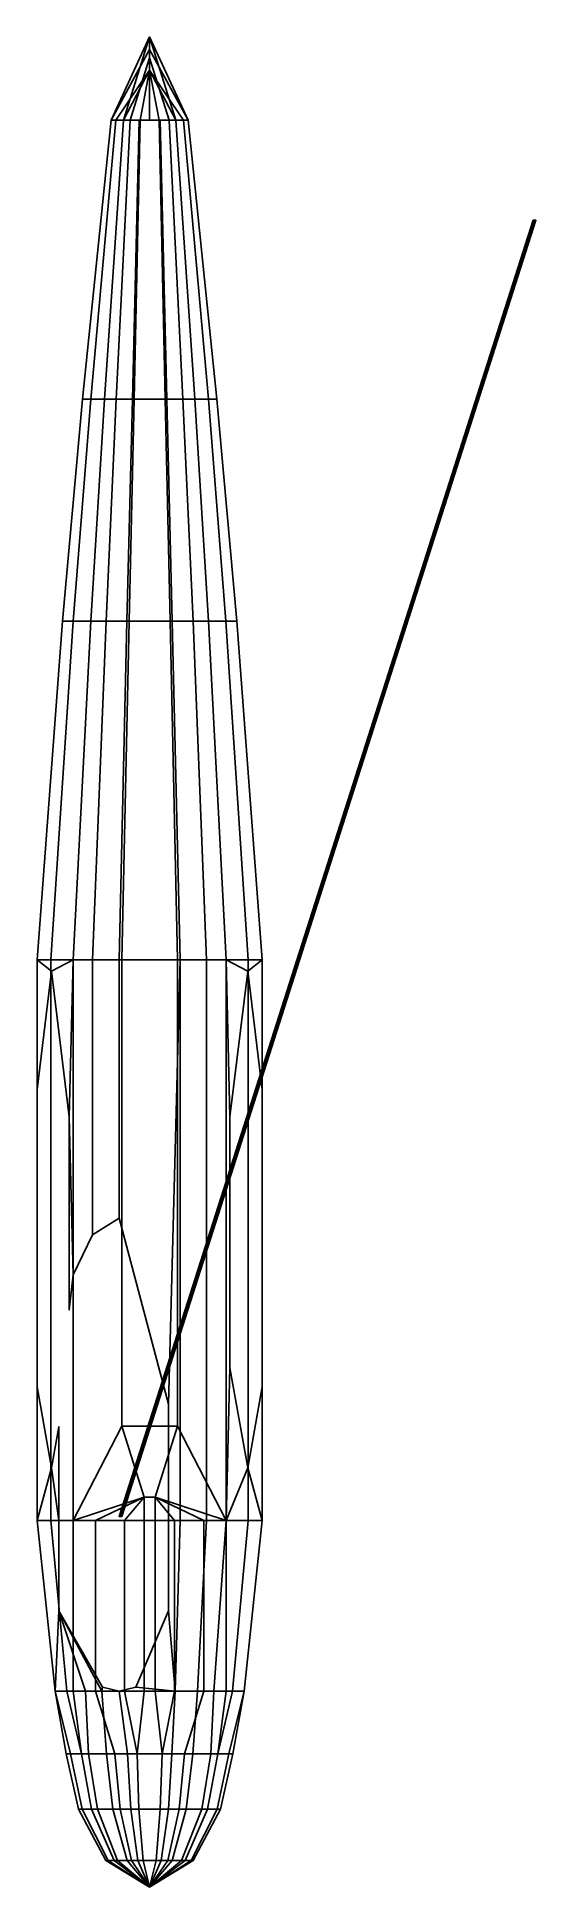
# Model space of a CAD drawing. Extents: x -0.8 to 2.8, y -6.7 to 6.6.
import ezdxf

# ---------------------------------------------------------------- set-up
doc = ezdxf.new("R2010")
doc.units = 0
doc.layers.get('0').update_dxf_attribs({"linetype": 'CONTINUOUS'})

msp = doc.modelspace()

# ---------------------------------------------------------------- linework, layer by layer
for points in [[(0, 6.62, 0.64), (-0.277, 6.02, 0.575), (-0.188, 6.02, 0.798), (0, 6.62, 0.74)], [(0, 6.53, 0.54), (-0.277, 6.02, 0.534), (-0.277, 6.02, 0.575), (0, 6.62, 0.64)], [(0, 6.62, 0.74), (-0.188, 6.02, 0.798), (-0.14, 6.02, 0.843), (0, 6.47, 0.83)], [(0.277, 6.02, 0.575), (0, 6.62, 0.64), (0, 6.62, 0.74), (0.188, 6.02, 0.798)], [(0.277, 6.02, 0.534), (0, 6.53, 0.54), (0, 6.62, 0.64), (0.277, 6.02, 0.575)], [(0.188, 6.02, 0.798), (0, 6.62, 0.74), (0, 6.47, 0.83), (0.14, 6.02, 0.843)], [(0, 6.38, 0.45), (-0.243, 6.02, 0.452), (-0.277, 6.02, 0.534), (0, 6.53, 0.54)], [(0, 6.47, 0.83), (-0.14, 6.02, 0.843), (-0.075, 6.02, 0.87), (0, 6.02, 0.87)], [(0.243, 6.02, 0.452), (0, 6.38, 0.45), (0, 6.53, 0.54), (0.277, 6.02, 0.534)], [(0.14, 6.02, 0.843), (0, 6.47, 0.83), (0, 6.02, 0.87), (0.075, 6.02, 0.87)], [(0, 6.38, 0.45), (-0.188, 6.02, 0.408), (-0.243, 6.02, 0.452), (0, 6.38, 0.45)], [(0, 6.38, 0.45), (-0.069, 6.02, 0.37), (-0.188, 6.02, 0.408), (0, 6.38, 0.45)], [(0, 6.38, 0.45), (0.069, 6.02, 0.37), (-0.069, 6.02, 0.37), (0, 6.38, 0.45)], [(0.188, 6.02, 0.408), (0, 6.38, 0.45), (0, 6.38, 0.45), (0.243, 6.02, 0.452)], [(0.069, 6.02, 0.37), (0, 6.38, 0.45), (0, 6.38, 0.45), (0.188, 6.02, 0.408)], [(-0.277, 6.02, 0.575), (-0.484, 4.01, 0.396), (-0.325, 4.01, 0.792), (-0.188, 6.02, 0.798)], [(-0.243, 6.02, 0.452), (-0.423, 4.01, 0.176), (-0.484, 4.01, 0.323), (-0.277, 6.02, 0.534)], [(-0.277, 6.02, 0.534), (-0.484, 4.01, 0.323), (-0.484, 4.01, 0.396), (-0.277, 6.02, 0.575)], [(-0.188, 6.02, 0.408), (-0.325, 4.01, 0.097), (-0.423, 4.01, 0.176), (-0.243, 6.02, 0.452)], [(-0.069, 6.02, 0.37), (-0.112, 4.01, 0.03), (-0.325, 4.01, 0.097), (-0.188, 6.02, 0.408)], [(-0.188, 6.02, 0.798), (-0.325, 4.01, 0.792), (-0.24, 4.01, 0.871), (-0.14, 6.02, 0.843)], [(-0.14, 6.02, 0.843), (-0.24, 4.01, 0.871), (-0.124, 4.01, 0.92), (-0.075, 6.02, 0.87)], [(0.124, 4.01, 0.92), (0.075, 6.02, 0.87), (-0.075, 6.02, 0.87), (-0.124, 4.01, 0.92)], [(-0.112, 4.01, 0.03), (-0.069, 6.02, 0.37), (0.069, 6.02, 0.37), (0.112, 4.01, 0.03)], [(0.112, 4.01, 0.03), (0.069, 6.02, 0.37), (0.188, 6.02, 0.408), (0.325, 4.01, 0.097)], [(0.24, 4.01, 0.871), (0.14, 6.02, 0.843), (0.075, 6.02, 0.87), (0.124, 4.01, 0.92)], [(0.325, 4.01, 0.792), (0.188, 6.02, 0.798), (0.14, 6.02, 0.843), (0.24, 4.01, 0.871)], [(0.484, 4.01, 0.396), (0.277, 6.02, 0.575), (0.188, 6.02, 0.798), (0.325, 4.01, 0.792)], [(0.325, 4.01, 0.097), (0.188, 6.02, 0.408), (0.243, 6.02, 0.452), (0.423, 4.01, 0.176)], [(0.423, 4.01, 0.176), (0.243, 6.02, 0.452), (0.277, 6.02, 0.534), (0.484, 4.01, 0.323)], [(0.484, 4.01, 0.323), (0.277, 6.02, 0.534), (0.277, 6.02, 0.575), (0.484, 4.01, 0.396)], [(-0.22, -4.04, 1.87), (-0.21, -4.04, 1.88), (2.77, 5.3, 1.29), (2.76, 5.3, 1.28)], [(-0.21, -4.04, 1.86), (-0.22, -4.04, 1.87), (2.76, 5.3, 1.28), (2.77, 5.3, 1.27)], [(-0.21, -4.04, 1.88), (-0.2, -4.04, 1.87), (2.78, 5.3, 1.28), (2.77, 5.3, 1.29)], [(-0.2, -4.04, 1.87), (-0.21, -4.04, 1.86), (2.77, 5.3, 1.27), (2.78, 5.3, 1.28)], [(-0.484, 4.01, 0.396), (-0.628, 2.41, 0.273), (-0.423, 2.41, 0.785), (-0.325, 4.01, 0.792)], [(-0.423, 4.01, 0.176), (-0.549, 2.41, -0.011), (-0.628, 2.41, 0.178), (-0.484, 4.01, 0.323)], [(-0.484, 4.01, 0.323), (-0.628, 2.41, 0.178), (-0.628, 2.41, 0.273), (-0.484, 4.01, 0.396)], [(-0.325, 4.01, 0.097), (-0.423, 2.41, -0.113), (-0.549, 2.41, -0.011), (-0.423, 4.01, 0.176)], [(-0.112, 4.01, 0.03), (-0.148, 2.41, -0.2), (-0.423, 2.41, -0.113), (-0.325, 4.01, 0.097)], [(-0.325, 4.01, 0.792), (-0.423, 2.41, 0.785), (-0.313, 2.41, 0.887), (-0.24, 4.01, 0.871)], [(-0.24, 4.01, 0.871), (-0.313, 2.41, 0.887), (-0.163, 2.41, 0.95), (-0.124, 4.01, 0.92)], [(-0.124, 4.01, 0.92), (-0.163, 2.41, 0.95), (0.163, 2.41, 0.95), (0.124, 4.01, 0.92)], [(0.112, 4.01, 0.03), (0.148, 2.41, -0.2), (-0.148, 2.41, -0.2), (-0.112, 4.01, 0.03)], [(0.148, 2.41, -0.2), (0.112, 4.01, 0.03), (0.325, 4.01, 0.097), (0.423, 2.41, -0.113)], [(0.313, 2.41, 0.887), (0.24, 4.01, 0.871), (0.124, 4.01, 0.92), (0.163, 2.41, 0.95)], [(0.423, 2.41, 0.785), (0.325, 4.01, 0.792), (0.24, 4.01, 0.871), (0.313, 2.41, 0.887)], [(0.628, 2.41, 0.273), (0.484, 4.01, 0.396), (0.325, 4.01, 0.792), (0.423, 2.41, 0.785)], [(0.423, 2.41, -0.113), (0.325, 4.01, 0.097), (0.423, 4.01, 0.176), (0.549, 2.41, -0.011)], [(0.549, 2.41, -0.011), (0.423, 4.01, 0.176), (0.484, 4.01, 0.323), (0.628, 2.41, 0.178)], [(0.628, 2.41, 0.178), (0.484, 4.01, 0.323), (0.484, 4.01, 0.396), (0.628, 2.41, 0.273)], [(-0.628, 2.41, 0.273), (-0.81, -0.03, 0.09), (-0.55, -0.03, 0.74), (-0.423, 2.41, 0.785)], [(-0.549, 2.41, -0.011), (-0.71, -0.03, -0.27), (-0.81, -0.03, -0.03), (-0.628, 2.41, 0.178)], [(-0.628, 2.41, 0.178), (-0.81, -0.03, -0.03), (-0.81, -0.03, 0.09), (-0.628, 2.41, 0.273)], [(-0.423, 2.41, -0.113), (-0.55, -0.03, -0.4), (-0.71, -0.03, -0.27), (-0.549, 2.41, -0.011)], [(-0.148, 2.41, -0.2), (-0.2, -0.03, -0.51), (-0.55, -0.03, -0.4), (-0.423, 2.41, -0.113)], [(-0.423, 2.41, 0.785), (-0.55, -0.03, 0.74), (-0.41, -0.03, 0.87), (-0.313, 2.41, 0.887)], [(-0.313, 2.41, 0.887), (-0.41, -0.03, 0.87), (-0.22, -0.03, 0.95), (-0.163, 2.41, 0.95)], [(0.22, -0.03, 0.95), (0.163, 2.41, 0.95), (-0.163, 2.41, 0.95), (-0.22, -0.03, 0.95)], [(-0.2, -0.03, -0.51), (-0.148, 2.41, -0.2), (0.148, 2.41, -0.2), (0.2, -0.03, -0.51)], [(0.2, -0.03, -0.51), (0.148, 2.41, -0.2), (0.423, 2.41, -0.113), (0.55, -0.03, -0.4)], [(0.41, -0.03, 0.87), (0.313, 2.41, 0.887), (0.163, 2.41, 0.95), (0.22, -0.03, 0.95)], [(0.55, -0.03, 0.74), (0.423, 2.41, 0.785), (0.313, 2.41, 0.887), (0.41, -0.03, 0.87)], [(0.81, -0.03, 0.09), (0.628, 2.41, 0.273), (0.423, 2.41, 0.785), (0.55, -0.03, 0.74)], [(0.55, -0.03, -0.4), (0.423, 2.41, -0.113), (0.549, 2.41, -0.011), (0.71, -0.03, -0.27)], [(0.71, -0.03, -0.27), (0.549, 2.41, -0.011), (0.628, 2.41, 0.178), (0.81, -0.03, -0.03)], [(0.81, -0.03, -0.03), (0.628, 2.41, 0.178), (0.628, 2.41, 0.273), (0.81, -0.03, 0.09)], [(-0.81, -0.03, 0.09), (-0.706, -0.11, 0.35), (-0.706, -0.11, 0.35), (-0.55, -0.03, 0.74)], [(-0.71, -0.03, -0.27), (-0.71, -4.07, -0.27), (-0.81, -4.07, -0.03), (-0.81, -0.03, -0.03)], [(-0.81, -0.03, -0.03), (-0.81, -4.07, -0.03), (-0.81, -2.97, 0.03), (-0.81, -1.16, 0.03)], [(-0.81, -0.03, -0.03), (-0.81, -1.16, 0.03), (-0.81, -0.963, 0.09), (-0.81, -0.03, 0.09)], [(-0.81, -0.03, 0.09), (-0.81, -0.963, 0.09), (-0.81, -0.963, 0.09), (-0.706, -0.11, 0.35)], [(-0.55, -0.03, -0.4), (-0.55, -4.07, -0.4), (-0.71, -4.07, -0.27), (-0.71, -0.03, -0.27)], [(-0.706, -0.11, 0.35), (-0.578, -1.16, 0.67), (-0.578, -1.16, 0.67), (-0.55, -0.03, 0.74)], [(-0.578, -1.16, 0.67), (-0.55, -2.3, 0.74), (-0.55, -0.03, 0.74), (-0.578, -1.16, 0.67)], [(-0.2, -0.03, -0.51), (-0.2, -3.39, -0.51), (-0.55, -4.07, -0.4), (-0.55, -0.03, -0.4)], [(-0.55, -0.03, 0.74), (-0.55, -2.3, 0.74), (-0.41, -2.01, 0.87), (-0.41, -0.03, 0.87)], [(-0.41, -0.03, 0.87), (-0.41, -2.01, 0.87), (-0.22, -1.89, 0.95), (-0.22, -0.03, 0.95)], [(0.135, -3.23, 0.95), (0.22, -0.03, 0.95), (-0.22, -0.03, 0.95), (-0.22, -1.89, 0.95)], [(-0.2, -3.39, -0.51), (-0.2, -0.03, -0.51), (0.2, -0.03, -0.51), (0.2, -3.39, -0.51)], [(0.22, -4.07, 0.95), (0.22, -0.03, 0.95), (0.135, -3.23, 0.95), (0.135, -4.07, 0.95)], [(0.2, -3.39, -0.51), (0.2, -0.03, -0.51), (0.55, -0.03, -0.4), (0.55, -4.07, -0.4)], [(0.41, -4.07, 0.87), (0.41, -0.03, 0.87), (0.22, -0.03, 0.95), (0.22, -4.07, 0.95)], [(0.55, -4.07, 0.74), (0.55, -0.03, 0.74), (0.41, -0.03, 0.87), (0.41, -4.07, 0.87)], [(0.55, -4.07, -0.4), (0.55, -0.03, -0.4), (0.71, -0.03, -0.27), (0.71, -4.07, -0.27)], [(0.578, -2.97, 0.67), (0.578, -1.16, 0.67), (0.55, -0.03, 0.74), (0.55, -4.07, 0.74)], [(0.706, -0.11, 0.35), (0.706, -0.11, 0.35), (0.55, -0.03, 0.74), (0.578, -1.16, 0.67)], [(0.81, -0.03, 0.09), (0.81, -0.03, 0.09), (0.55, -0.03, 0.74), (0.706, -0.11, 0.35)], [(0.81, -0.03, 0.09), (0.81, -0.03, 0.09), (0.706, -0.11, 0.35), (0.81, -0.963, 0.09)], [(0.71, -4.07, -0.27), (0.71, -0.03, -0.27), (0.81, -0.03, -0.03), (0.81, -4.07, -0.03)], [(0.81, -4.07, -0.03), (0.81, -0.03, -0.03), (0.81, -1.16, 0.03), (0.81, -2.97, 0.03)], [(0.81, -1.16, 0.03), (0.81, -0.03, -0.03), (0.81, -0.03, 0.09), (0.81, -0.963, 0.09)], [(-0.578, -1.16, 0.67), (-0.578, -2.552, 0.67), (-0.55, -2.3, 0.74), (-0.578, -1.16, 0.67)], [(-0.81, -2.97, 0.03), (-0.81, -4.07, -0.03), (-0.81, -4.07, 0.09), (-0.81, -3.105, 0.09)], [(0.706, -3.69, 0.35), (0.706, -3.69, 0.35), (0.578, -2.97, 0.67), (0.55, -4.07, 0.74)], [(0.81, -4.07, -0.03), (0.81, -2.97, 0.03), (0.81, -3.105, 0.09), (0.81, -4.07, 0.09)], [(-0.81, -3.105, 0.09), (-0.81, -4.07, 0.09), (-0.706, -3.69, 0.35), (-0.81, -3.105, 0.09)], [(0.81, -4.07, 0.09), (0.81, -4.07, 0.09), (0.81, -3.105, 0.09), (0.706, -3.69, 0.35)], [(-0.706, -3.69, 0.35), (-0.653, -4.07, 0.482), (-0.653, -3.394, 0.482), (-0.706, -3.69, 0.35)], [(-0.55, -4.07, -0.4), (-0.55, -4.07, -0.4), (-0.2, -3.39, -0.51), (-0.04, -3.9, -0.8)], [(-0.04, -3.9, -0.8), (-0.2, -3.39, -0.51), (0.2, -3.39, -0.51), (0.04, -3.9, -0.8)], [(0.55, -4.07, -0.4), (0.04, -3.9, -0.8), (0.04, -3.9, -0.8), (0.2, -3.39, -0.51)], [(-0.706, -3.69, 0.35), (-0.81, -4.07, 0.09), (-0.653, -4.07, 0.482), (-0.706, -3.69, 0.35)], [(0.81, -4.07, 0.09), (0.81, -4.07, 0.09), (0.706, -3.69, 0.35), (0.55, -4.07, 0.74)], [(-0.55, -4.07, -0.4), (-0.04, -3.9, -0.8), (-0.04, -3.9, -0.8), (-0.39, -4.07, -0.63)], [(-0.39, -4.07, -0.63), (-0.04, -3.9, -0.8), (-0.04, -3.9, -0.8), (-0.18, -4.07, -0.77)], [(-0.18, -4.07, -0.77), (-0.04, -3.9, -0.8), (-0.04, -3.9, -0.8), (-0.04, -4.07, -0.8)], [(-0.04, -4.07, -0.8), (-0.04, -3.9, -0.8), (0.04, -3.9, -0.8), (0.04, -4.07, -0.8)], [(0.04, -4.07, -0.8), (0.04, -3.9, -0.8), (0.04, -3.9, -0.8), (0.18, -4.07, -0.77)], [(0.18, -4.07, -0.77), (0.04, -3.9, -0.8), (0.04, -3.9, -0.8), (0.39, -4.07, -0.63)], [(0.39, -4.07, -0.63), (0.04, -3.9, -0.8), (0.04, -3.9, -0.8), (0.55, -4.07, -0.4)], [(-0.653, -4.72, 0.482), (-0.653, -4.07, 0.482), (-0.81, -4.07, 0.09), (-0.68, -5.3, 0.118)], [(-0.68, -5.3, 0.118), (-0.81, -4.07, 0.09), (-0.81, -4.07, -0.03), (-0.68, -5.3, 0.017)], [(-0.68, -5.3, 0.017), (-0.81, -4.07, -0.03), (-0.71, -4.07, -0.27), (-0.596, -5.3, -0.184)], [(-0.596, -5.3, -0.184), (-0.71, -4.07, -0.27), (-0.55, -4.07, -0.4), (-0.55, -5.3, -0.222)], [(-0.55, -5.3, -0.4), (-0.55, -4.07, -0.4), (-0.39, -4.07, -0.63), (-0.39, -5.3, -0.63)], [(-0.55, -5.3, -0.222), (-0.55, -4.07, -0.4), (-0.55, -4.07, -0.4), (-0.55, -5.3, -0.4)], [(-0.39, -5.3, -0.63), (-0.39, -4.07, -0.63), (-0.18, -4.07, -0.77), (-0.18, -5.3, -0.77)], [(-0.18, -5.3, -0.77), (-0.18, -4.07, -0.77), (-0.04, -4.07, -0.8), (-0.04, -5.3, -0.8)], [(-0.04, -5.3, -0.8), (-0.04, -4.07, -0.8), (0.04, -4.07, -0.8), (0.04, -5.3, -0.8)], [(0.04, -5.3, -0.8), (0.04, -4.07, -0.8), (0.18, -4.07, -0.77), (0.18, -5.3, -0.77)], [(0.185, -5.3, 0.84), (0.22, -4.07, 0.95), (0.135, -4.07, 0.95), (0.135, -4.72, 0.9)], [(0.18, -5.3, -0.77), (0.18, -4.07, -0.77), (0.39, -4.07, -0.63), (0.39, -5.3, -0.63)], [(0.344, -5.3, 0.773), (0.41, -4.07, 0.87), (0.22, -4.07, 0.95), (0.185, -5.3, 0.84)], [(0.462, -5.3, 0.664), (0.55, -4.07, 0.74), (0.41, -4.07, 0.87), (0.344, -5.3, 0.773)], [(0.39, -5.3, -0.63), (0.39, -4.07, -0.63), (0.55, -4.07, -0.4), (0.55, -5.3, -0.4)], [(0.68, -5.3, 0.118), (0.81, -4.07, 0.09), (0.55, -4.07, 0.74), (0.462, -5.3, 0.664)], [(0.55, -5.3, -0.222), (0.55, -4.07, -0.4), (0.71, -4.07, -0.27), (0.596, -5.3, -0.184)], [(0.55, -5.3, -0.4), (0.55, -4.07, -0.4), (0.55, -4.07, -0.4), (0.55, -5.3, -0.222)], [(0.596, -5.3, -0.184), (0.71, -4.07, -0.27), (0.81, -4.07, -0.03), (0.68, -5.3, 0.017)], [(0.68, -5.3, 0.017), (0.81, -4.07, -0.03), (0.81, -4.07, 0.09), (0.68, -5.3, 0.118)], [(-0.462, -5.3, 0.664), (-0.653, -4.72, 0.482), (-0.653, -4.72, 0.482), (-0.68, -5.3, 0.118)], [(-0.34, -5.27, 0.868), (-0.653, -4.72, 0.482), (-0.653, -4.72, 0.482), (-0.344, -5.3, 0.773)], [(-0.344, -5.3, 0.773), (-0.653, -4.72, 0.482), (-0.653, -4.72, 0.482), (-0.462, -5.3, 0.664)], [(0.185, -5.3, 0.84), (0.135, -4.72, 0.9), (-0.1, -5.27, 0.868)], [(-0.6, -5.75, 0.11), (-0.68, -5.3, 0.118), (-0.68, -5.3, 0.017), (-0.6, -5.75, -0.1)], [(-0.57, -5.75, 0.34), (-0.68, -5.3, 0.118), (-0.68, -5.3, 0.118), (-0.6, -5.75, 0.11)], [(-0.44, -5.75, 0.58), (-0.462, -5.3, 0.664), (-0.68, -5.3, 0.118), (-0.57, -5.75, 0.34)], [(-0.6, -5.75, -0.1), (-0.68, -5.3, 0.017), (-0.596, -5.3, -0.184), (-0.49, -5.75, -0.37)], [(-0.49, -5.75, -0.37), (-0.596, -5.3, -0.184), (-0.55, -5.3, -0.222), (-0.49, -5.75, -0.37)], [(-0.49, -5.75, -0.37), (-0.55, -5.3, -0.4), (-0.39, -5.3, -0.63), (-0.25, -5.75, -0.62)], [(-0.49, -5.75, -0.37), (-0.55, -5.3, -0.222), (-0.55, -5.3, -0.4), (-0.49, -5.75, -0.37)], [(-0.31, -5.75, 0.69), (-0.344, -5.3, 0.773), (-0.462, -5.3, 0.664), (-0.44, -5.75, 0.58)], [(-0.25, -5.75, -0.62), (-0.39, -5.3, -0.63), (-0.18, -5.3, -0.77), (-0.09, -5.75, -0.68)], [(-0.22, -5.3, 0.84), (-0.34, -5.27, 0.868), (-0.34, -5.27, 0.868), (-0.344, -5.3, 0.773)], [(-0.16, -5.75, 0.76), (-0.22, -5.3, 0.84), (-0.344, -5.3, 0.773), (-0.31, -5.75, 0.69)], [(0.185, -5.3, 0.84), (-0.1, -5.27, 0.868), (-0.22, -5.3, 0.84)], [(0.16, -5.75, 0.76), (0.185, -5.3, 0.84), (-0.22, -5.3, 0.84), (-0.16, -5.75, 0.76)], [(-0.09, -5.75, -0.68), (-0.18, -5.3, -0.77), (-0.04, -5.3, -0.8), (-0.09, -5.75, -0.68)], [(-0.09, -5.75, -0.68), (-0.04, -5.3, -0.8), (0.04, -5.3, -0.8), (0.09, -5.75, -0.68)], [(0.04, -5.3, -0.8), (0.18, -5.3, -0.77), (0.18, -5.3, -0.77), (0.09, -5.75, -0.68)], [(0.09, -5.75, -0.68), (0.18, -5.3, -0.77), (0.39, -5.3, -0.63), (0.25, -5.75, -0.62)], [(0.31, -5.75, 0.69), (0.344, -5.3, 0.773), (0.185, -5.3, 0.84), (0.16, -5.75, 0.76)], [(0.25, -5.75, -0.62), (0.39, -5.3, -0.63), (0.55, -5.3, -0.4), (0.49, -5.75, -0.37)], [(0.44, -5.75, 0.58), (0.462, -5.3, 0.664), (0.344, -5.3, 0.773), (0.31, -5.75, 0.69)], [(0.57, -5.75, 0.34), (0.68, -5.3, 0.118), (0.462, -5.3, 0.664), (0.44, -5.75, 0.58)], [(0.49, -5.75, -0.37), (0.55, -5.3, -0.4), (0.55, -5.3, -0.222), (0.49, -5.75, -0.37)], [(0.49, -5.75, -0.37), (0.55, -5.3, -0.222), (0.596, -5.3, -0.184), (0.49, -5.75, -0.37)], [(0.49, -5.75, -0.37), (0.596, -5.3, -0.184), (0.68, -5.3, 0.017), (0.6, -5.75, -0.1)], [(0.6, -5.75, 0.11), (0.68, -5.3, 0.118), (0.68, -5.3, 0.118), (0.57, -5.75, 0.34)], [(0.6, -5.75, -0.1), (0.68, -5.3, 0.017), (0.68, -5.3, 0.118), (0.6, -5.75, 0.11)], [(-0.511, -6.15, -0.082), (-0.6, -5.75, -0.1), (-0.49, -5.75, -0.37), (-0.417, -6.15, -0.312)], [(-0.511, -6.15, 0.096), (-0.6, -5.75, 0.11), (-0.6, -5.75, -0.1), (-0.511, -6.15, -0.082)], [(-0.485, -6.15, 0.292), (-0.57, -5.75, 0.34), (-0.6, -5.75, 0.11), (-0.511, -6.15, 0.096)], [(-0.375, -6.15, 0.497), (-0.44, -5.75, 0.58), (-0.57, -5.75, 0.34), (-0.485, -6.15, 0.292)], [(-0.417, -6.15, -0.312), (-0.49, -5.75, -0.37), (-0.25, -5.75, -0.62), (-0.213, -6.15, -0.525)], [(-0.264, -6.15, 0.59), (-0.31, -5.75, 0.69), (-0.44, -5.75, 0.58), (-0.375, -6.15, 0.497)], [(-0.136, -6.15, 0.65), (-0.16, -5.75, 0.76), (-0.31, -5.75, 0.69), (-0.264, -6.15, 0.59)], [(-0.213, -6.15, -0.525), (-0.25, -5.75, -0.62), (-0.09, -5.75, -0.68), (-0.077, -6.15, -0.576)], [(0.136, -6.15, 0.65), (0.16, -5.75, 0.76), (-0.16, -5.75, 0.76), (-0.136, -6.15, 0.65)], [(-0.077, -6.15, -0.576), (-0.09, -5.75, -0.68), (0.09, -5.75, -0.68), (0.077, -6.15, -0.576)], [(0.077, -6.15, -0.576), (0.09, -5.75, -0.68), (0.25, -5.75, -0.62), (0.213, -6.15, -0.525)], [(0.264, -6.15, 0.59), (0.31, -5.75, 0.69), (0.16, -5.75, 0.76), (0.136, -6.15, 0.65)], [(0.213, -6.15, -0.525), (0.25, -5.75, -0.62), (0.49, -5.75, -0.37), (0.417, -6.15, -0.312)], [(0.375, -6.15, 0.497), (0.44, -5.75, 0.58), (0.31, -5.75, 0.69), (0.264, -6.15, 0.59)], [(0.485, -6.15, 0.292), (0.57, -5.75, 0.34), (0.44, -5.75, 0.58), (0.375, -6.15, 0.497)], [(0.417, -6.15, -0.312), (0.49, -5.75, -0.37), (0.6, -5.75, -0.1), (0.511, -6.15, -0.082)], [(0.511, -6.15, 0.096), (0.6, -5.75, 0.11), (0.57, -5.75, 0.34), (0.485, -6.15, 0.292)], [(0.511, -6.15, -0.082), (0.6, -5.75, -0.1), (0.6, -5.75, 0.11), (0.511, -6.15, 0.096)], [(-0.417, -6.15, -0.312), (-0.256, -6.52, -0.18), (-0.314, -6.52, -0.039), (-0.511, -6.15, -0.082)], [(-0.511, -6.15, -0.082), (-0.314, -6.52, -0.039), (-0.314, -6.52, 0.07), (-0.511, -6.15, 0.096)], [(-0.511, -6.15, 0.096), (-0.314, -6.52, 0.07), (-0.298, -6.52, 0.191), (-0.485, -6.15, 0.292)], [(-0.485, -6.15, 0.292), (-0.298, -6.52, 0.191), (-0.23, -6.52, 0.316), (-0.375, -6.15, 0.497)], [(-0.213, -6.15, -0.525), (-0.131, -6.52, -0.311), (-0.256, -6.52, -0.18), (-0.417, -6.15, -0.312)], [(-0.375, -6.15, 0.497), (-0.23, -6.52, 0.316), (-0.162, -6.52, 0.373), (-0.264, -6.15, 0.59)], [(-0.264, -6.15, 0.59), (-0.162, -6.52, 0.373), (-0.084, -6.52, 0.41), (-0.136, -6.15, 0.65)], [(-0.077, -6.15, -0.576), (-0.047, -6.52, -0.342), (-0.131, -6.52, -0.311), (-0.213, -6.15, -0.525)], [(-0.136, -6.15, 0.65), (-0.084, -6.52, 0.41), (0.084, -6.52, 0.41), (0.136, -6.15, 0.65)], [(0.077, -6.15, -0.576), (0.047, -6.52, -0.342), (-0.047, -6.52, -0.342), (-0.077, -6.15, -0.576)], [(0.213, -6.15, -0.525), (0.131, -6.52, -0.311), (0.047, -6.52, -0.342), (0.077, -6.15, -0.576)], [(0.136, -6.15, 0.65), (0.084, -6.52, 0.41), (0.162, -6.52, 0.373), (0.264, -6.15, 0.59)], [(0.417, -6.15, -0.312), (0.256, -6.52, -0.18), (0.131, -6.52, -0.311), (0.213, -6.15, -0.525)], [(0.264, -6.15, 0.59), (0.162, -6.52, 0.373), (0.23, -6.52, 0.316), (0.375, -6.15, 0.497)], [(0.375, -6.15, 0.497), (0.23, -6.52, 0.316), (0.298, -6.52, 0.191), (0.485, -6.15, 0.292)], [(0.511, -6.15, -0.082), (0.314, -6.52, -0.039), (0.256, -6.52, -0.18), (0.417, -6.15, -0.312)], [(0.485, -6.15, 0.292), (0.298, -6.52, 0.191), (0.314, -6.52, 0.07), (0.511, -6.15, 0.096)], [(0.511, -6.15, 0.096), (0.314, -6.52, 0.07), (0.314, -6.52, -0.039), (0.511, -6.15, -0.082)], [(0, -6.71, 0.01), (-0.314, -6.52, -0.039), (-0.256, -6.52, -0.18), (0, -6.71, 0.01)], [(0, -6.71, 0.01), (-0.314, -6.52, 0.07), (-0.314, -6.52, -0.039), (0, -6.71, 0.01)], [(0, -6.71, 0.01), (-0.298, -6.52, 0.191), (-0.314, -6.52, 0.07), (0, -6.71, 0.01)], [(0, -6.71, 0.01), (-0.23, -6.52, 0.316), (-0.298, -6.52, 0.191), (0, -6.71, 0.01)], [(0, -6.71, 0.01), (-0.256, -6.52, -0.18), (-0.131, -6.52, -0.311), (0, -6.71, 0.01)], [(0, -6.71, 0.01), (-0.162, -6.52, 0.373), (-0.23, -6.52, 0.316), (0, -6.71, 0.01)], [(0, -6.71, 0.01), (-0.084, -6.52, 0.41), (-0.162, -6.52, 0.373), (0, -6.71, 0.01)], [(0, -6.71, 0.01), (-0.131, -6.52, -0.311), (-0.047, -6.52, -0.342), (0, -6.71, 0.01)], [(0, -6.71, 0.01), (0.084, -6.52, 0.41), (-0.084, -6.52, 0.41), (0, -6.71, 0.01)], [(0, -6.71, 0.01), (-0.047, -6.52, -0.342), (0.047, -6.52, -0.342), (0, -6.71, 0.01)], [(0, -6.71, 0.01), (0.162, -6.52, 0.373), (0.084, -6.52, 0.41), (0, -6.71, 0.01)], [(0, -6.71, 0.01), (0.23, -6.52, 0.316), (0.162, -6.52, 0.373), (0, -6.71, 0.01)], [(0, -6.71, 0.01), (0.298, -6.52, 0.191), (0.23, -6.52, 0.316), (0, -6.71, 0.01)], [(0, -6.71, 0.01), (0.314, -6.52, 0.07), (0.298, -6.52, 0.191), (0, -6.71, 0.01)], [(0, -6.71, 0.01), (0.314, -6.52, -0.039), (0.314, -6.52, 0.07), (0, -6.71, 0.01)], [(0, -6.71, 0.01), (0.256, -6.52, -0.18), (0.314, -6.52, -0.039), (0, -6.71, 0.01)], [(0, -6.71, 0.01), (0.131, -6.52, -0.311), (0.256, -6.52, -0.18), (0, -6.71, 0.01)], [(0, -6.71, 0.01), (0.047, -6.52, -0.342), (0.131, -6.52, -0.311), (0, -6.71, 0.01)]]:
    msp.add_3dface(points)

doc.saveas('drawing.dxf')
